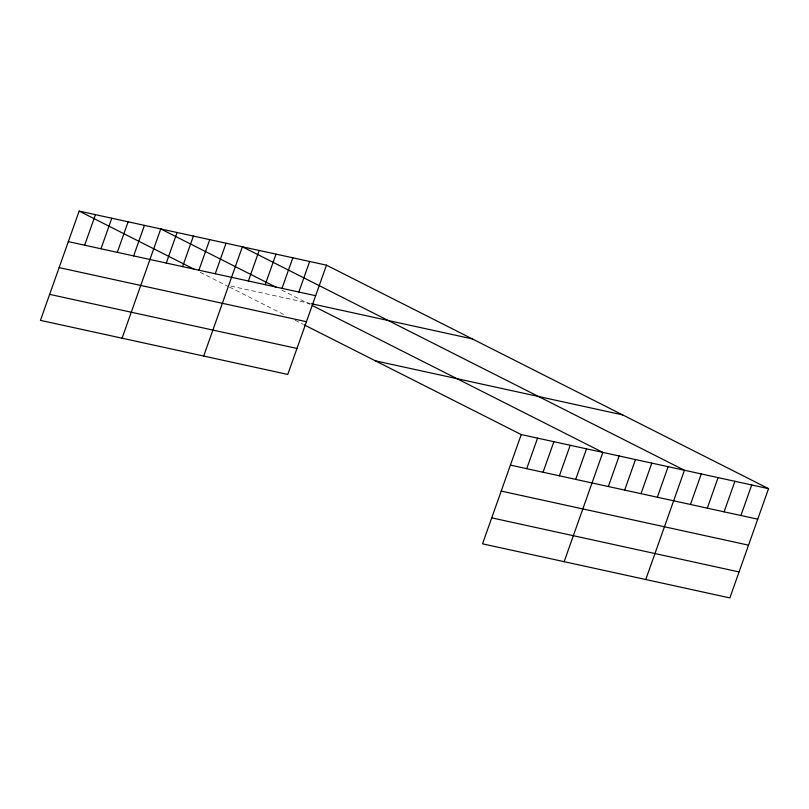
<?xml version="1.0" encoding="UTF-8"?>
<svg xmlns="http://www.w3.org/2000/svg" width="809" height="809" viewBox="0 0 809 809"><rect width="100%" height="100%" fill="white"/><g stroke="black" fill="none" stroke-linecap="round" stroke-linejoin="round"><path stroke-width="0.61" stroke-dasharray="4.04 3.03" d="M230.858 286.113L310.14 303.446M281.795 290.118L309.989 304.376M200.177 272.279L228.371 286.528M229.483 287.094L285.152 315.227M295.174 320.293L302.971 324.237"/><path stroke-width="1.21" d="M79.14 211.088L40.45 320.354L287.771 374.436L326.472 265.17L79.14 211.088L194.777 269.539M84.652 245.198L95.462 214.658M100.973 248.767L111.794 218.228M117.295 252.337L128.115 221.797M133.627 255.907L144.437 225.367M122.068 338.202L160.758 228.937L276.385 287.387M166.27 263.046L177.08 232.507M182.591 266.616L193.412 236.076M198.913 270.186L209.733 239.646M215.234 273.755L226.055 243.216M203.686 356.051L242.376 246.785L684.454 470.262L645.764 579.527M248.383 280.996L259.193 250.456M265.2 284.677L276.011 254.137M282.017 288.358L292.828 257.818M298.834 292.029L309.655 261.489M304.083 324.803L521.229 434.564L482.528 543.83L729.86 597.912L768.55 488.646L326.472 265.17M526.73 468.674L537.55 438.134M543.061 472.244L553.872 441.704M559.383 475.813L570.193 445.274M575.705 479.383L586.515 448.843M564.146 561.679L602.847 452.413L312.213 305.499M608.348 486.522L619.168 455.983M624.669 490.092L635.49 459.552M641.001 493.662L651.811 463.122M657.323 497.232L668.133 466.692M690.461 504.472L701.282 473.932M707.278 508.153L718.099 477.613M724.095 511.824L734.916 481.284M740.913 515.505L751.733 484.965M68.33 241.628L315.652 295.71M311.313 303.699L472.355 338.91M59.128 267.607L306.449 321.689M375.336 360.824L622.667 414.896M49.652 294.375L296.974 348.457M521.229 434.564L768.55 488.646M510.408 465.104L757.74 519.186M501.206 491.083L748.537 545.165M491.73 517.851L739.052 571.933"/></g></svg>
